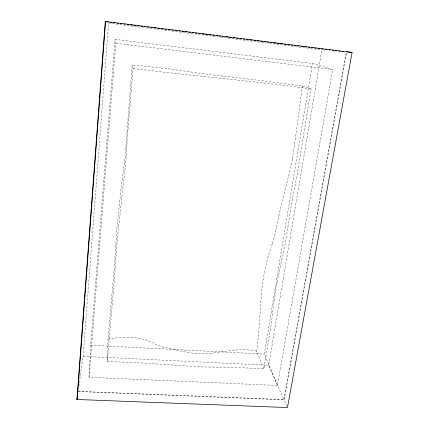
<?xml version="1.0" encoding="UTF-8"?>
<svg xmlns="http://www.w3.org/2000/svg" width="429" height="429" viewBox="0 0 429 429"><rect width="100%" height="100%" fill="white"/><g stroke="black" fill="none" stroke-linecap="round" stroke-linejoin="round"><path stroke-width="0.32" stroke-dasharray="2.15 1.61" d="M168.441 68.758L208.671 74.512L242.38 78.282L302.316 85.864L311.057 88.996L297.415 173.327L292.219 200.161A310.768 249.174 -47.3 0 0 290.883 207.754L285.446 242.503L275.922 287.623L271.015 325.563L263.894 368.784L235.896 367.476L200.895 366.902L145.833 363.202L107.239 361.406L108.065 339.178L114.194 268.672L117.122 225.831L121.048 188.803L125.225 156.081L132.153 64.929L160.58 67.798M89.028 377.247L90.696 345.238L115.074 39.393L312.484 63.449L332.69 69.493L277.434 385.446L89.028 377.247L115.798 43.249L115.074 39.393M79.333 382.743L83.124 356.322L108.58 23.145L321.208 49.818M107.239 361.406L114.007 284.432L117.171 240.342L125.617 163.824L127.322 137.822L133.119 68.442L132.153 64.929M263.894 368.784L256.633 351.217C261.626 316.94 258.676 281.049 270.956 248.085M302.316 85.864L297.581 123.284L292.465 158.532M78.861 386.041L79.242 383.403M277.434 385.446L264.328 354.075L312.484 63.449M78.105 391.328L283.934 399.597L268.651 365.277L321.873 49.898L325.171 50.182M292.406 158.869L291.768 162.393M283.934 399.597L346.289 52M286.958 406.36L284.127 399.817L346.493 52.376M291.699 162.779C286.974 184.422 280.384 205.625 276.587 227.483M276.432 228.158L276.19 229.161M275.992 230.003L273.048 241.109M272.849 241.784L272.356 243.468M272.254 243.806L271.192 247.324M270.989 247.989L271.133 247.512M108.065 339.178C124.233 335.993 141.211 336.256 156.043 344.16M78.078 391.543L284.127 399.817M83.124 356.322L268.651 365.277M90.696 345.238L264.328 354.075M333.751 50.922L335.07 51.035M133.119 68.442C192.358 76.008 251.909 80.711 311.057 88.996M115.798 43.249L332.69 69.493M256.633 351.217C240.283 347.259 223.884 352.139 207.604 353.678C192.873 354.552 178.421 350.734 164.334 346.916M160.982 68.249A29.483 1.764 6.7 0 1 167.433 69.021M163.958 347.308A69.981 33.473 6.8 0 1 155.588 344.487"/><path stroke-width="0.64" d="M346.616 51.716L352.07 52.467L287.473 407.55L76.93 399.485L105.261 21.471L105.888 21.788M77.408 397.506L77.182 399.496L105.561 21.471L105.92 21.45M77.182 399.496L77.461 397.034M76.93 399.485L77.461 395.795M105.561 21.471L352.07 52.467M107.229 21.959L108.553 22.126M110.548 22.378L111.878 22.544M113.867 22.796L115.197 22.962M117.187 23.209L118.517 23.381M120.506 23.627L121.836 23.793M123.831 24.045L125.155 24.212M127.15 24.464L128.475 24.63M130.47 24.882L132.459 25.129M133.789 25.295L135.784 25.547M137.773 25.799L139.103 25.965M141.093 26.217L142.423 26.384M144.412 26.63L145.742 26.802M147.737 27.048L149.061 27.215M151.056 27.467L152.386 27.633M154.376 27.885L156.371 28.137M158.36 28.384L159.69 28.55M161.679 28.802L163.009 28.968M164.999 29.22L166.329 29.386M168.324 29.639L169.648 29.805M171.643 30.051L172.967 30.223M174.962 30.47L176.292 30.636M178.947 30.974L180.277 31.14M182.266 31.387L183.596 31.558M185.585 31.805L186.915 31.971M188.905 32.223L190.235 32.389M192.23 32.642L193.554 32.808M195.549 33.06L196.873 33.226M198.868 33.478L200.198 33.644M202.188 33.891L204.183 34.143M205.507 34.309L207.502 34.561M208.832 34.728L210.821 34.98M212.816 35.226L214.141 35.392M216.136 35.645L217.46 35.811M219.455 36.063L220.785 36.229M222.774 36.481L224.104 36.647M226.094 36.899L228.089 37.146M229.413 37.312L231.408 37.564M233.397 37.816L234.727 37.983M236.722 38.235L238.047 38.401M240.042 38.648L241.366 38.819M243.361 39.066L244.691 39.232M246.68 39.484L248.01 39.65M250 39.902L251.995 40.154M253.984 40.401L255.314 40.567M257.309 40.819L258.633 40.986M260.628 41.238L261.953 41.404M263.948 41.656L265.278 41.822M267.267 42.069L268.597 42.24M270.586 42.487L271.916 42.653M273.906 42.905L275.901 43.157M277.231 43.324L279.22 43.576M280.55 43.742L282.539 43.989M284.534 44.241L285.859 44.407M287.854 44.659L289.184 44.825M291.173 45.077L292.503 45.243M294.492 45.49L295.822 45.662M297.812 45.908L299.142 46.075M301.137 46.327L303.126 46.579M305.121 46.825L306.445 46.997M308.44 47.244L309.77 47.41M311.76 47.662L313.09 47.828M315.079 48.08L316.409 48.246M318.398 48.498L319.728 48.665M321.723 48.917L323.048 49.083M325.708 49.415L327.032 49.582M329.027 49.834L330.351 50M332.346 50.252L333.676 50.418M335.666 50.665L336.996 50.831M338.985 51.083L340.315 51.249M342.304 51.501L343.634 51.668"/></g></svg>
